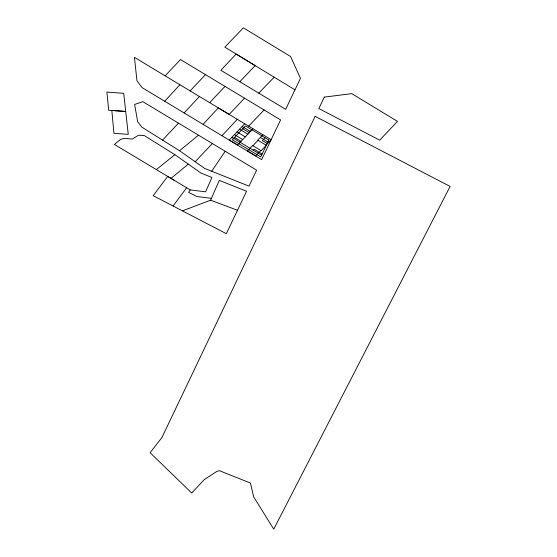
<?xml version="1.0" encoding="UTF-8"?>
<svg xmlns="http://www.w3.org/2000/svg" width="557" height="557" viewBox="0 0 557 557"><rect width="100%" height="100%" fill="white"/><g stroke="black" fill="none" stroke-linecap="round" stroke-linejoin="round"><path stroke-width="0.84" d="M182.431 210.866L210.602 200.207L219.284 180.384L246.563 191.274L226.323 233.689L153.21 195.674L167.692 176.402L190.229 189.916L205.596 191.838L211.932 177.46L201.042 173.109L174.891 154.693L144.347 135.581L138.533 135.226L132.315 139.041L124.072 138.415L120.66 139.327L114.436 144.451L174.035 180.203M190.229 189.916L188.642 192.388L196.983 196.537L211.375 198.334M211.695 171.243L225.209 151.281M173.046 205.986L186.651 187.772M164.691 101.242L179.904 84.748L229.185 114.429L244.523 98.171M179.904 84.748L134.439 57.35L136.945 80.702L142.007 87.588L184.151 112.96L199.392 96.486M184.151 112.96L203.075 124.357L218.344 107.898L271.162 139.716L266.03 145.126M221.992 135.748L237.282 119.309M162.595 140.127L179.57 150.738L204.76 168.479L249.014 186.135L256.624 170.191L142.836 101.68L134.627 104.465L137.676 121.67L141.847 127.149L162.595 140.127L178.47 123.139M165.137 75.849L180.475 59.564L280.603 119.915L261.665 159.636L203.075 124.357M190.139 90.916L205.456 74.631M209.662 102.669L224.993 86.398M195.159 161.725L212.356 143.539M244.711 123.786L229.324 140.016L237.588 144.994L252.982 128.764M248.687 126.181L264.067 109.945M240.039 142.209L240.951 141.248L234.553 137.398M251.827 129.774L249.16 132.594L242.761 128.744M262.897 134.738L257.766 140.148L266.316 145.293L261.184 150.703L252.634 145.558L247.51 150.968L255.774 155.946L260.906 150.536M252.92 145.725L258.044 140.315M253.261 150.174L254.173 149.213L262.152 154.017M265.055 137.739L262.382 140.559L267.193 143.455M239.795 81.726L255.176 65.608L224.833 47.157L243.381 27.85L290.594 56.515L300.46 78.286L285.664 109.353L220.844 70.3L236.168 54.05L294.959 89.83M258.761 93.13L274.169 77.179M179.57 150.738L198.473 135.177M170.999 178.386L188.294 164.141M156.357 169.593L174.891 154.693M210.602 200.207L237.491 210.281M242.149 126.495L250.413 131.473M260.335 137.447L268.599 142.425M239.587 129.196L247.851 134.174M237.017 131.905L245.282 136.883M234.455 134.606L242.72 139.584M231.886 137.314L261.595 155.187M324.313 97.099L318.855 108.559L379.693 140.155L397.489 121.391L351.787 93.653L324.313 97.099M268.836 140.016L260.773 156.907L232.311 139.765L245.435 125.924L268.836 140.016M315.144 116.336L161.906 437.565L150.125 452.716L191.733 493.042L204.113 479.723L216.924 471.368L219.34 470.679L250.406 483.023L253.672 496.893L273.738 529.15L450.112 186.435L315.144 116.336M125.597 111.449L108.719 110.251L106.888 92.072L123.703 93.325L128.263 134.376L113.948 133.297L111.825 110.46L125.597 111.449"/></g></svg>
